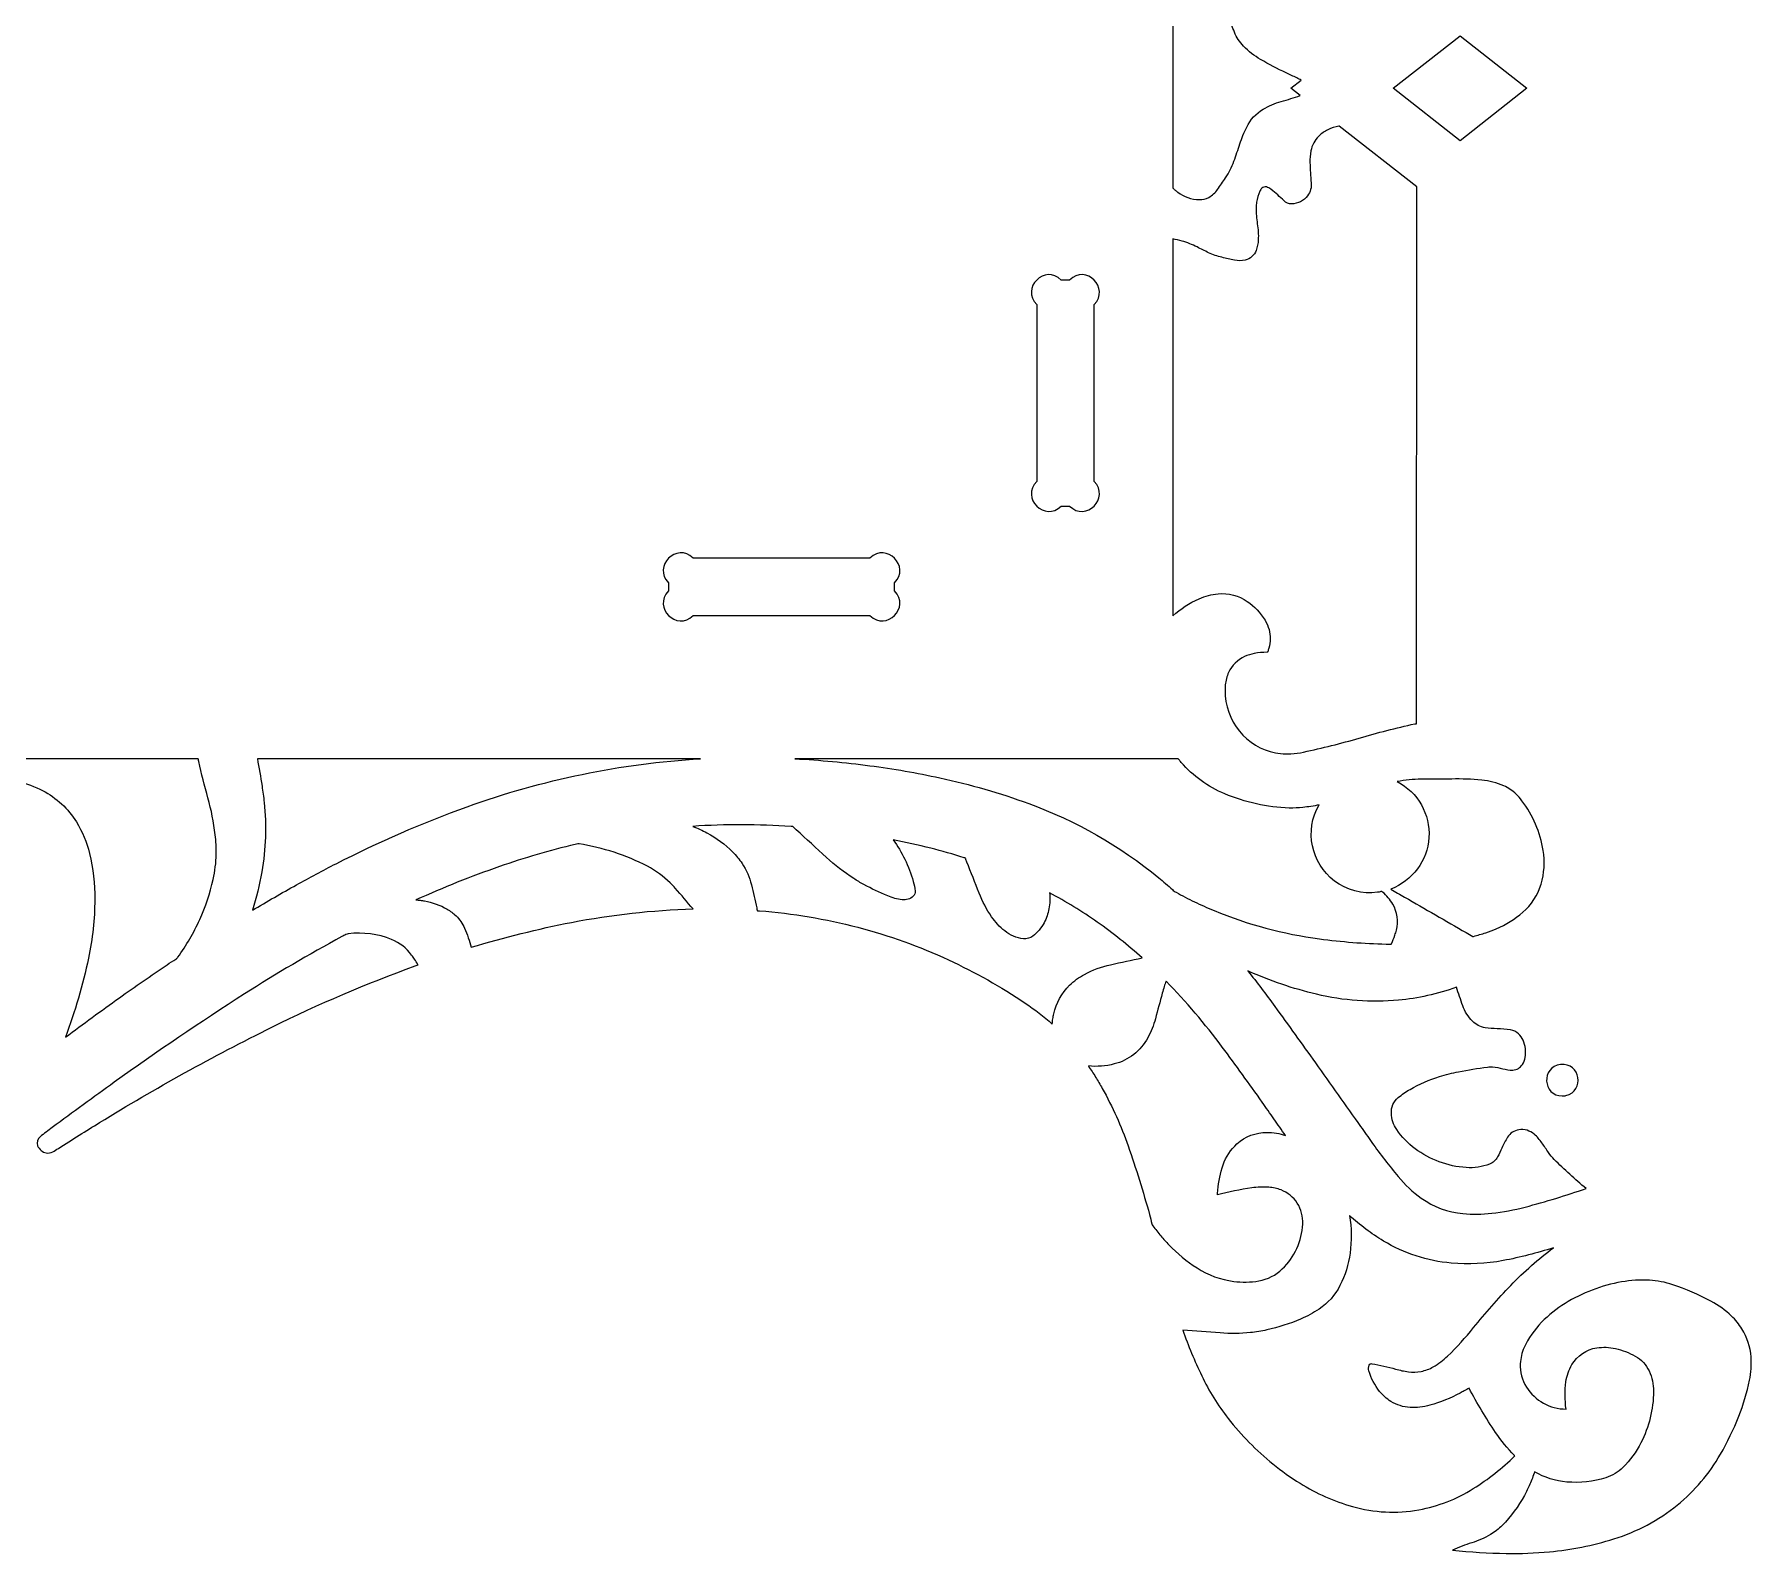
# Model space of a CAD drawing. Extents: x 2.94 to 12.7, y -14.56 to -4.73.
# Drawn here: x 8.37 to 12.259, y -14.409 to -10.969 of the extents above; entities that cross this region are included whole.
import ezdxf

# ---------------------------------------------------------------- set-up
doc = ezdxf.new("R2010")
doc.units = 0
doc.layers.add('LAYER_1', color=7, linetype='CONTINUOUS')

msp = doc.modelspace()

# ---------------------------------------------------------------- linework, layer by layer
at = {"layer": 'LAYER_1', "color": 250}
msp.add_lwpolyline([(11.4476, -11.0908), (11.599, -10.9719), (11.7505, -11.0908), (11.599, -11.2097), (11.4476, -11.0908)], dxfattribs=at)
for points, knots in [([(11.2395, -11.0724), (11.2395, -11.0724), (11.216, -11.0908), (11.216, -11.0908), (11.216, -11.0908), (11.237, -11.1073), (11.237, -11.1073), (11.2229, -11.1123), (11.2086, -11.1168), (11.1941, -11.1207), (11.1796, -11.1247), (11.1658, -11.1306), (11.1529, -11.1384), (11.137, -11.1481), (11.1242, -11.162), (11.1159, -11.1787), (11.1098, -11.1911), (11.1046, -11.2039), (11.1003, -11.217), (11.096, -11.2301), (11.0916, -11.2431), (11.087, -11.256), (11.0823, -11.2694), (11.0758, -11.2822), (11.0678, -11.2939), (11.0618, -11.3026), (11.0559, -11.3113), (11.0499, -11.32), (11.0448, -11.3275), (11.0379, -11.3337), (11.0299, -11.3379), (11.0233, -11.3415), (11.0159, -11.3432), (11.0083, -11.3431), (10.9908, -11.3427), (10.9737, -11.3368), (10.9597, -11.3263), (10.9579, -11.3249), (10.9562, -11.3236), (10.9546, -11.3222), (10.9528, -11.3206), (10.951, -11.319), (10.9493, -11.3174), (10.9492, -11.3173), (10.9491, -11.3172), (10.949, -11.3172), (10.9489, -11.3171), (10.9488, -11.317), (10.9488, -11.3169), (10.9488, -11.3169), (10.9488, -10.8902), (10.9488, -10.8902), (10.9491, -10.8894), (10.9495, -10.8887), (10.9501, -10.8881), (10.9536, -10.8844), (10.9574, -10.881), (10.9614, -10.8779), (10.97, -10.8711), (10.98, -10.8664), (10.9907, -10.8641), (10.9955, -10.863), (11.0005, -10.8628), (11.0054, -10.8634), (11.0129, -10.8642), (11.02, -10.8674), (11.0257, -10.8725), (11.0343, -10.8801), (11.0423, -10.8882), (11.0498, -10.8969), (11.0535, -10.9012), (11.057, -10.9055), (11.0605, -10.91), (11.0652, -10.9162), (11.0694, -10.9228), (11.0728, -10.9298), (11.0784, -10.941), (11.0835, -10.9524), (11.0881, -10.964), (11.0928, -10.9756), (11.0997, -10.9863), (11.1084, -10.9953), (11.12, -11.0072), (11.1331, -11.0175), (11.1474, -11.0258), (11.1662, -11.0366), (11.1854, -11.0466), (11.2049, -11.0558), (11.2131, -11.0597), (11.2213, -11.0636), (11.2294, -11.0675), (11.2328, -11.0691), (11.2361, -11.0707), (11.2395, -11.0724)], [0, 0, 0, 0, 1, 1, 1, 2, 2, 2, 3, 3, 3, 4, 4, 4, 5, 5, 5, 6, 6, 6, 7, 7, 7, 8, 8, 8, 9, 9, 9, 10, 10, 10, 11, 11, 11, 12, 12, 12, 13, 13, 13, 14, 14, 14, 15, 15, 15, 16, 16, 16, 17, 17, 17, 18, 18, 18, 19, 19, 19, 20, 20, 20, 21, 21, 21, 22, 22, 22, 23, 23, 23, 24, 24, 24, 25, 25, 25, 26, 26, 26, 27, 27, 27, 28, 28, 28, 29, 29, 29, 30, 30, 30, 31, 31, 31, 31]), ([(10.9488, -12.2856), (10.9488, -12.2856), (10.9488, -11.4322), (10.9488, -11.4322), (10.9557, -11.4334), (10.9626, -11.435), (10.9693, -11.4369), (10.9811, -11.4403), (10.9925, -11.4448), (11.0034, -11.4503), (11.0121, -11.4548), (11.0208, -11.4591), (11.0296, -11.4632), (11.0392, -11.4678), (11.0494, -11.4713), (11.0598, -11.4737), (11.0692, -11.4758), (11.0786, -11.4779), (11.088, -11.48), (11.0961, -11.4818), (11.1046, -11.4818), (11.1127, -11.48), (11.1241, -11.4774), (11.1334, -11.4691), (11.1373, -11.4581), (11.14, -11.4505), (11.1416, -11.4425), (11.142, -11.4345), (11.1426, -11.4222), (11.1419, -11.41), (11.1399, -11.3979), (11.1379, -11.3858), (11.1369, -11.3736), (11.1372, -11.3614), (11.1372, -11.3572), (11.1376, -11.353), (11.1383, -11.3488), (11.1398, -11.3403), (11.1423, -11.3319), (11.1457, -11.3238), (11.1467, -11.3215), (11.1481, -11.3193), (11.1498, -11.3174), (11.1525, -11.3146), (11.1565, -11.3134), (11.1603, -11.3144), (11.1641, -11.3155), (11.1677, -11.3173), (11.1708, -11.3197), (11.1812, -11.3278), (11.1911, -11.3365), (11.2004, -11.3458), (11.2048, -11.3502), (11.2108, -11.3527), (11.217, -11.3526), (11.2316, -11.3526), (11.2452, -11.3457), (11.2539, -11.3341), (11.2601, -11.3258), (11.263, -11.3155), (11.2619, -11.3052), (11.2603, -11.2898), (11.2594, -11.2744), (11.2591, -11.259), (11.2589, -11.2502), (11.2596, -11.2414), (11.2612, -11.2328), (11.2635, -11.2201), (11.2698, -11.2083), (11.2791, -11.1993), (11.2851, -11.1934), (11.292, -11.1885), (11.2996, -11.1847), (11.3075, -11.1808), (11.316, -11.178), (11.3247, -11.1765), (11.3248, -11.1765), (11.3249, -11.1764), (11.325, -11.1764), (11.325, -11.1764), (11.3251, -11.1764), (11.3252, -11.1764), (11.3252, -11.1764), (11.5008, -11.3143), (11.5008, -11.3143), (11.5008, -11.3143), (11.5007, -12.5294), (11.5007, -12.5294), (11.5004, -12.5298), (11.4999, -12.5301), (11.4994, -12.53), (11.4984, -12.53), (11.4975, -12.5301), (11.4966, -12.5303), (11.4543, -12.5395), (11.4123, -12.5502), (11.3707, -12.5624), (11.3291, -12.5745), (11.2871, -12.5851), (11.2447, -12.5941), (11.2353, -12.5962), (11.2257, -12.5975), (11.2161, -12.5981), (11.2003, -12.5992), (11.1845, -12.5975), (11.1693, -12.5931), (11.1377, -12.5841), (11.1104, -12.5642), (11.092, -12.5369), (11.0731, -12.509), (11.0645, -12.4756), (11.0673, -12.442), (11.0682, -12.4323), (11.0707, -12.4227), (11.0749, -12.4138), (11.0823, -12.3979), (11.0952, -12.3851), (11.1112, -12.3778), (11.1181, -12.3747), (11.1254, -12.3724), (11.1328, -12.3709), (11.1424, -12.3691), (11.1521, -12.3682), (11.1619, -12.3681), (11.1627, -12.3681), (11.1634, -12.3676), (11.1636, -12.3668), (11.1644, -12.3642), (11.1651, -12.3615), (11.1659, -12.3589), (11.17, -12.3451), (11.1702, -12.3305), (11.1665, -12.3167), (11.1645, -12.3091), (11.1614, -12.3019), (11.1573, -12.2952), (11.147, -12.2784), (11.1334, -12.264), (11.1172, -12.2529), (11.0978, -12.2396), (11.0745, -12.2336), (11.0511, -12.2357), (11.0362, -12.2371), (11.0217, -12.2408), (11.0079, -12.2468), (10.9861, -12.2562), (10.9661, -12.2693), (10.9488, -12.2856)], [0, 0, 0, 0, 1, 1, 1, 2, 2, 2, 3, 3, 3, 4, 4, 4, 5, 5, 5, 6, 6, 6, 7, 7, 7, 8, 8, 8, 9, 9, 9, 10, 10, 10, 11, 11, 11, 12, 12, 12, 13, 13, 13, 14, 14, 14, 15, 15, 15, 16, 16, 16, 17, 17, 17, 18, 18, 18, 19, 19, 19, 20, 20, 20, 21, 21, 21, 22, 22, 22, 23, 23, 23, 24, 24, 24, 25, 25, 25, 26, 26, 26, 27, 27, 27, 28, 28, 28, 29, 29, 29, 30, 30, 30, 31, 31, 31, 32, 32, 32, 33, 33, 33, 34, 34, 34, 35, 35, 35, 36, 36, 36, 37, 37, 37, 38, 38, 38, 39, 39, 39, 40, 40, 40, 41, 41, 41, 42, 42, 42, 43, 43, 43, 44, 44, 44, 45, 45, 45, 46, 46, 46, 47, 47, 47, 48, 48, 48, 49, 49, 49, 49]), ([(10.6403, -11.9813), (10.6403, -11.9813), (10.6403, -11.5808), (10.6403, -11.5808), (10.6032, -11.5437), (10.6589, -11.488), (10.696, -11.5252), (10.696, -11.5252), (10.7146, -11.5252), (10.7146, -11.5252), (10.7517, -11.488), (10.8074, -11.5437), (10.7702, -11.5808), (10.7702, -11.5808), (10.7702, -11.9813), (10.7702, -11.9813), (10.8074, -12.0184), (10.7517, -12.0741), (10.7146, -12.037), (10.7146, -12.037), (10.696, -12.037), (10.696, -12.037), (10.6589, -12.0741), (10.6032, -12.0184), (10.6403, -11.9813)], [0, 0, 0, 0, 1, 1, 1, 2, 2, 2, 3, 3, 3, 4, 4, 4, 5, 5, 5, 6, 6, 6, 7, 7, 7, 8, 8, 8, 8]), ([(10.3183, -12.2108), (10.3183, -12.2108), (10.3183, -12.2293), (10.3183, -12.2293), (10.3554, -12.2664), (10.2997, -12.3221), (10.2626, -12.285), (10.2626, -12.285), (9.8621, -12.285), (9.8621, -12.285), (9.825, -12.3221), (9.7693, -12.2664), (9.8065, -12.2293), (9.8065, -12.2293), (9.8065, -12.2108), (9.8065, -12.2108), (9.7693, -12.1736), (9.825, -12.118), (9.8621, -12.1551), (9.8621, -12.1551), (10.2626, -12.1551), (10.2626, -12.1551), (10.2997, -12.118), (10.3554, -12.1736), (10.3183, -12.2108)], [0, 0, 0, 0, 1, 1, 1, 2, 2, 2, 3, 3, 3, 4, 4, 4, 5, 5, 5, 6, 6, 6, 7, 7, 7, 8, 8, 8, 8]), ([(7.1964, -13.24), (7.1525, -13.2071), (7.1081, -13.1748), (7.0633, -13.1431), (7.0248, -13.1157), (6.9858, -13.0889), (6.9465, -13.0627), (6.9452, -13.0618), (6.944, -13.0609), (6.9428, -13.0598), (6.942, -13.0591), (6.9413, -13.0583), (6.9406, -13.0574), (6.9125, -13.0183), (6.8902, -12.9754), (6.8745, -12.9299), (6.8666, -12.9071), (6.8609, -12.8837), (6.8572, -12.8599), (6.8535, -12.8357), (6.8532, -12.8112), (6.8563, -12.7869), (6.8598, -12.7599), (6.8649, -12.7331), (6.8714, -12.7066), (6.8753, -12.6907), (6.8794, -12.6749), (6.8836, -12.6591), (6.8878, -12.6432), (6.8917, -12.6273), (6.8952, -12.6114), (6.8953, -12.611), (6.8953, -12.6107), (6.8953, -12.6103), (6.8953, -12.61), (6.8955, -12.6096), (6.8957, -12.6094), (6.8957, -12.6094), (7.8183, -12.6093), (7.8183, -12.6093), (7.8183, -12.6093), (7.8183, -12.6093), (7.8184, -12.6093), (7.8184, -12.6093), (7.8184, -12.6093), (7.8184, -12.6093), (7.8184, -12.6093), (8.741, -12.6093), (8.741, -12.6093), (8.7414, -12.6096), (8.7416, -12.61), (8.7416, -12.6104), (8.7417, -12.6121), (8.742, -12.6138), (8.7424, -12.6154), (8.7486, -12.6431), (8.7556, -12.6706), (8.7632, -12.6979), (8.7709, -12.7253), (8.7764, -12.7532), (8.7798, -12.7814), (8.7816, -12.796), (8.7823, -12.8106), (8.782, -12.8253), (8.7816, -12.8445), (8.7793, -12.8637), (8.7751, -12.8825), (8.7681, -12.9138), (8.758, -12.9443), (8.7447, -12.9735), (8.7311, -13.0035), (8.7144, -13.0321), (8.6951, -13.0587), (8.6939, -13.0604), (8.6924, -13.0618), (8.6907, -13.0628), (8.6839, -13.067), (8.6773, -13.0714), (8.6707, -13.0758), (8.6343, -13.1003), (8.5983, -13.1253), (8.5626, -13.1507), (8.5215, -13.18), (8.4807, -13.2098), (8.4403, -13.24), (8.4622, -13.1817), (8.4797, -13.1218), (8.4927, -13.0609), (8.502, -13.0171), (8.5068, -12.9725), (8.5069, -12.9278), (8.507, -12.8927), (8.5029, -12.8577), (8.4948, -12.8235), (8.4889, -12.7984), (8.479, -12.7743), (8.4654, -12.7523), (8.4468, -12.7221), (8.4203, -12.6976), (8.3888, -12.6813), (8.3712, -12.6722), (8.3524, -12.6654), (8.333, -12.6613), (8.3053, -12.6554), (8.2768, -12.6536), (8.2486, -12.6557), (8.208, -12.6589), (8.1679, -12.666), (8.1287, -12.6771), (8.0841, -12.6897), (8.0404, -12.7057), (7.9982, -12.725), (7.9379, -12.7526), (7.8791, -12.7834), (7.8221, -12.8173), (7.8214, -12.8177), (7.8209, -12.8182), (7.8204, -12.8187), (7.8198, -12.8192), (7.8191, -12.8195), (7.8184, -12.8195), (7.8178, -12.8195), (7.8172, -12.8193), (7.8167, -12.819), (7.8149, -12.8176), (7.8129, -12.8163), (7.811, -12.8151), (7.7501, -12.7792), (7.6873, -12.7468), (7.6227, -12.7181), (7.5788, -12.6987), (7.5333, -12.683), (7.4867, -12.6714), (7.4496, -12.6621), (7.4116, -12.6567), (7.3734, -12.6552), (7.3463, -12.6541), (7.3193, -12.657), (7.2931, -12.6638), (7.2753, -12.6684), (7.2582, -12.6753), (7.2422, -12.6843), (7.2132, -12.7006), (7.1888, -12.724), (7.1713, -12.7523), (7.1575, -12.7748), (7.1474, -12.7993), (7.1415, -12.825), (7.1334, -12.8601), (7.1295, -12.896), (7.1298, -12.9321), (7.1303, -12.9764), (7.1352, -13.0205), (7.1446, -13.0638), (7.1576, -13.1237), (7.1749, -13.1826), (7.1964, -13.24)], [0, 0, 0, 0, 1, 1, 1, 2, 2, 2, 3, 3, 3, 4, 4, 4, 5, 5, 5, 6, 6, 6, 7, 7, 7, 8, 8, 8, 9, 9, 9, 10, 10, 10, 11, 11, 11, 12, 12, 12, 13, 13, 13, 14, 14, 14, 15, 15, 15, 16, 16, 16, 17, 17, 17, 18, 18, 18, 19, 19, 19, 20, 20, 20, 21, 21, 21, 22, 22, 22, 23, 23, 23, 24, 24, 24, 25, 25, 25, 26, 26, 26, 27, 27, 27, 28, 28, 28, 29, 29, 29, 30, 30, 30, 31, 31, 31, 32, 32, 32, 33, 33, 33, 34, 34, 34, 35, 35, 35, 36, 36, 36, 37, 37, 37, 38, 38, 38, 39, 39, 39, 40, 40, 40, 41, 41, 41, 42, 42, 42, 43, 43, 43, 44, 44, 44, 45, 45, 45, 46, 46, 46, 47, 47, 47, 48, 48, 48, 49, 49, 49, 50, 50, 50, 51, 51, 51, 52, 52, 52, 52]), ([(8.864, -12.9524), (8.873, -12.9239), (8.8801, -12.8949), (8.8852, -12.8654), (8.8943, -12.8135), (8.896, -12.7607), (8.8905, -12.7083), (8.8892, -12.6959), (8.8876, -12.6834), (8.8857, -12.671), (8.8825, -12.6504), (8.879, -12.6299), (8.8752, -12.6093), (8.8752, -12.6093), (9.879, -12.6093), (9.879, -12.6093), (9.6984, -12.6199), (9.5204, -12.6565), (9.3502, -12.718), (9.2488, -12.7547), (9.1497, -12.7977), (9.0536, -12.8469), (9.0234, -12.8623), (8.9935, -12.8783), (8.9638, -12.8948), (8.9302, -12.9135), (8.897, -12.9327), (8.864, -12.9524)], [0, 0, 0, 0, 1, 1, 1, 2, 2, 2, 3, 3, 3, 4, 4, 4, 5, 5, 5, 6, 6, 6, 7, 7, 7, 8, 8, 8, 9, 9, 9, 9]), ([(10.0927, -12.6093), (10.0927, -12.6093), (10.9604, -12.6093), (10.9604, -12.6093), (10.9611, -12.6096), (10.9617, -12.6101), (10.9621, -12.6107), (10.9637, -12.613), (10.9654, -12.6153), (10.9673, -12.6174), (10.9945, -12.6483), (11.0283, -12.6727), (11.0662, -12.6887), (11.1125, -12.7082), (11.162, -12.7191), (11.2123, -12.7208), (11.2225, -12.7211), (11.2327, -12.7207), (11.2429, -12.7196), (11.2553, -12.7183), (11.2676, -12.7163), (11.2797, -12.7136), (11.2463, -12.7717), (11.2613, -12.8456), (11.3148, -12.8861), (11.3427, -12.9071), (11.3777, -12.9164), (11.4123, -12.9117), (11.4148, -12.9114), (11.4172, -12.9109), (11.4195, -12.9102), (11.4209, -12.9098), (11.4224, -12.9101), (11.4235, -12.911), (11.4328, -12.9188), (11.4406, -12.9282), (11.4468, -12.9387), (11.4572, -12.9565), (11.4601, -12.9778), (11.4549, -12.9977), (11.4539, -13.0015), (11.4527, -13.0052), (11.4514, -13.0088), (11.449, -13.0153), (11.4464, -13.0218), (11.4437, -13.0281), (11.4433, -13.029), (11.4424, -13.0295), (11.4415, -13.0294), (11.4382, -13.0292), (11.4349, -13.029), (11.4316, -13.0289), (11.3811, -13.0277), (11.3307, -13.0238), (11.2806, -13.0171), (11.1986, -13.0062), (11.1184, -12.9847), (11.0419, -12.9531), (11.0269, -12.9469), (11.0121, -12.9402), (10.9975, -12.9332), (10.9834, -12.9264), (10.9696, -12.9192), (10.956, -12.9117), (10.953, -12.91), (10.9502, -12.908), (10.9477, -12.9056), (10.9375, -12.8964), (10.9272, -12.8874), (10.9166, -12.8787), (10.8286, -12.8066), (10.7291, -12.7498), (10.6222, -12.7107), (10.5566, -12.6867), (10.4894, -12.6673), (10.4211, -12.6525), (10.3686, -12.6412), (10.3157, -12.632), (10.2625, -12.625), (10.2061, -12.6176), (10.1495, -12.6123), (10.0927, -12.6093)], [0, 0, 0, 0, 1, 1, 1, 2, 2, 2, 3, 3, 3, 4, 4, 4, 5, 5, 5, 6, 6, 6, 7, 7, 7, 8, 8, 8, 9, 9, 9, 10, 10, 10, 11, 11, 11, 12, 12, 12, 13, 13, 13, 14, 14, 14, 15, 15, 15, 16, 16, 16, 17, 17, 17, 18, 18, 18, 19, 19, 19, 20, 20, 20, 21, 21, 21, 22, 22, 22, 23, 23, 23, 24, 24, 24, 25, 25, 25, 26, 26, 26, 27, 27, 27, 27]), ([(11.4419, -12.9043), (11.4913, -12.8859), (11.5252, -12.8401), (11.5285, -12.7875), (11.5317, -12.7349), (11.5036, -12.6853), (11.4568, -12.661), (11.4747, -12.6576), (11.4928, -12.6558), (11.5109, -12.6557), (11.5341, -12.6556), (11.5573, -12.6554), (11.5805, -12.6551), (11.603, -12.6548), (11.6256, -12.6556), (11.648, -12.6576), (11.6652, -12.6591), (11.6821, -12.6634), (11.698, -12.6705), (11.7083, -12.6751), (11.7177, -12.6814), (11.7259, -12.6893), (11.7307, -12.6939), (11.7351, -12.6989), (11.7391, -12.7042), (11.7642, -12.7372), (11.7808, -12.7759), (11.7874, -12.8168), (11.7916, -12.8424), (11.7899, -12.8687), (11.7824, -12.8936), (11.7751, -12.9182), (11.7607, -12.9402), (11.7412, -12.957), (11.7231, -12.9724), (11.7029, -12.9849), (11.6811, -12.9942), (11.6733, -12.9976), (11.6653, -13.0006), (11.6573, -13.0032), (11.6481, -13.0063), (11.6388, -13.009), (11.6294, -13.0114), (11.6292, -13.0114), (11.629, -13.0115), (11.6288, -13.0116), (11.6286, -13.0117), (11.6283, -13.0117), (11.6281, -13.0117), (11.6281, -13.0117), (11.6128, -13.0029), (11.6128, -13.0029), (11.5664, -12.976), (11.5198, -12.9492), (11.4733, -12.9224), (11.4629, -12.9163), (11.4524, -12.9103), (11.4419, -12.9043)], [0, 0, 0, 0, 1, 1, 1, 2, 2, 2, 3, 3, 3, 4, 4, 4, 5, 5, 5, 6, 6, 6, 7, 7, 7, 8, 8, 8, 9, 9, 9, 10, 10, 10, 11, 11, 11, 12, 12, 12, 13, 13, 13, 14, 14, 14, 15, 15, 15, 16, 16, 16, 17, 17, 17, 18, 18, 18, 19, 19, 19, 19]), ([(10.6754, -13.2103), (10.6562, -13.193), (10.6358, -13.177), (10.6144, -13.1627), (10.5589, -13.1255), (10.5007, -13.0927), (10.4402, -13.0646), (10.3741, -13.0339), (10.3054, -13.0093), (10.2349, -12.9909), (10.162, -12.972), (10.0876, -12.9594), (10.0126, -12.9534), (10.0112, -12.9533), (10.0098, -12.9533), (10.0084, -12.9534), (10.008, -12.9534), (10.0077, -12.9532), (10.0074, -12.953), (10.0071, -12.9527), (10.0069, -12.9523), (10.0069, -12.9519), (10.0067, -12.9503), (10.0065, -12.9488), (10.0061, -12.9472), (10.0023, -12.9296), (9.9983, -12.9121), (9.9941, -12.8947), (9.9899, -12.8774), (9.9828, -12.861), (9.973, -12.8463), (9.9667, -12.8369), (9.9596, -12.8282), (9.9516, -12.8202), (9.9344, -12.8031), (9.9148, -12.7886), (9.8934, -12.7771), (9.8884, -12.7743), (9.8832, -12.7718), (9.878, -12.7694), (9.8725, -12.7669), (9.8668, -12.7645), (9.8611, -12.7624), (9.8982, -12.7599), (9.9353, -12.7587), (9.9725, -12.7587), (10.0097, -12.7588), (10.0469, -12.7601), (10.0841, -12.7627), (10.0847, -12.7627), (10.0853, -12.7627), (10.0859, -12.7627), (10.0865, -12.7626), (10.0871, -12.7627), (10.0877, -12.7629), (10.0883, -12.7632), (10.089, -12.7636), (10.0895, -12.7642), (10.0915, -12.7663), (10.0936, -12.7683), (10.0958, -12.7703), (10.1185, -12.791), (10.1412, -12.8117), (10.1639, -12.8325), (10.1831, -12.8501), (10.2038, -12.8661), (10.2257, -12.8803), (10.2332, -12.8852), (10.2408, -12.8898), (10.2487, -12.8941), (10.2663, -12.9036), (10.2843, -12.9123), (10.3028, -12.9199), (10.3133, -12.9243), (10.3243, -12.9272), (10.3356, -12.9286), (10.3447, -12.9298), (10.3538, -12.9269), (10.3606, -12.9207), (10.3639, -12.9177), (10.3655, -12.9133), (10.365, -12.9089), (10.3641, -12.9016), (10.3626, -12.8944), (10.3607, -12.8873), (10.3558, -12.8699), (10.3494, -12.853), (10.3416, -12.8368), (10.3341, -12.8214), (10.3252, -12.8067), (10.315, -12.793), (10.3435, -12.7986), (10.3719, -12.8049), (10.4001, -12.8119), (10.4256, -12.8183), (10.4509, -12.8254), (10.4759, -12.8333), (10.4763, -12.8334), (10.4767, -12.8335), (10.4771, -12.8335), (10.4776, -12.8336), (10.478, -12.8337), (10.4783, -12.834), (10.4788, -12.8345), (10.4792, -12.8351), (10.4794, -12.8357), (10.4802, -12.8383), (10.481, -12.8408), (10.482, -12.8433), (10.4914, -12.8667), (10.5006, -12.8902), (10.5098, -12.9137), (10.5172, -12.9325), (10.5266, -12.9504), (10.5381, -12.9671), (10.5463, -12.9792), (10.5563, -12.9899), (10.5677, -12.9991), (10.5799, -13.0089), (10.5946, -13.015), (10.6101, -13.0168), (10.6178, -13.0176), (10.6255, -13.0155), (10.6316, -13.0108), (10.6421, -13.0027), (10.6508, -12.9924), (10.657, -12.9806), (10.6623, -12.9707), (10.666, -12.9599), (10.668, -12.9489), (10.6701, -12.937), (10.6705, -12.925), (10.6692, -12.913), (10.7066, -12.9328), (10.7428, -12.955), (10.7774, -12.9793), (10.8129, -13.0042), (10.8468, -13.0313), (10.8789, -13.0604), (10.8552, -13.0654), (10.8314, -13.0705), (10.8077, -13.0756), (10.787, -13.0801), (10.7669, -13.0875), (10.7482, -13.0975), (10.7359, -13.1041), (10.7246, -13.1125), (10.7146, -13.1223), (10.6967, -13.1399), (10.6843, -13.1623), (10.6788, -13.1868), (10.678, -13.1905), (10.6773, -13.1942), (10.6768, -13.1979), (10.6762, -13.202), (10.6757, -13.2061), (10.6754, -13.2103)], [0, 0, 0, 0, 1, 1, 1, 2, 2, 2, 3, 3, 3, 4, 4, 4, 5, 5, 5, 6, 6, 6, 7, 7, 7, 8, 8, 8, 9, 9, 9, 10, 10, 10, 11, 11, 11, 12, 12, 12, 13, 13, 13, 14, 14, 14, 15, 15, 15, 16, 16, 16, 17, 17, 17, 18, 18, 18, 19, 19, 19, 20, 20, 20, 21, 21, 21, 22, 22, 22, 23, 23, 23, 24, 24, 24, 25, 25, 25, 26, 26, 26, 27, 27, 27, 28, 28, 28, 29, 29, 29, 30, 30, 30, 31, 31, 31, 32, 32, 32, 33, 33, 33, 34, 34, 34, 35, 35, 35, 36, 36, 36, 37, 37, 37, 38, 38, 38, 39, 39, 39, 40, 40, 40, 41, 41, 41, 42, 42, 42, 43, 43, 43, 44, 44, 44, 45, 45, 45, 46, 46, 46, 47, 47, 47, 48, 48, 48, 49, 49, 49, 50, 50, 50, 51, 51, 51, 52, 52, 52, 52]), ([(9.8619, -12.9494), (9.7695, -12.952), (9.6776, -12.9621), (9.5869, -12.9798), (9.5103, -12.9948), (9.4344, -13.0136), (9.3597, -13.0362), (9.3555, -13.0216), (9.3505, -13.0072), (9.3445, -12.9932), (9.3401, -12.9826), (9.3334, -12.973), (9.3251, -12.9649), (9.319, -12.9591), (9.3122, -12.954), (9.3049, -12.9498), (9.289, -12.9406), (9.2715, -12.9343), (9.2534, -12.9312), (9.2504, -12.9306), (9.2473, -12.9302), (9.2442, -12.9298), (9.2409, -12.9294), (9.2376, -12.9291), (9.2343, -12.9289), (9.2961, -12.901), (9.3592, -12.8758), (9.4233, -12.8534), (9.4798, -12.8338), (9.5372, -12.817), (9.5953, -12.8031), (9.5972, -12.8026), (9.5992, -12.8023), (9.6011, -12.8021), (9.602, -12.802), (9.6029, -12.802), (9.6038, -12.8021), (9.6578, -12.8105), (9.71, -12.8276), (9.7585, -12.8528), (9.7775, -12.8626), (9.7949, -12.8753), (9.8101, -12.8903), (9.8142, -12.8942), (9.818, -12.8983), (9.8217, -12.9025), (9.8353, -12.918), (9.8487, -12.9337), (9.8619, -12.9494)], [0, 0, 0, 0, 1, 1, 1, 2, 2, 2, 3, 3, 3, 4, 4, 4, 5, 5, 5, 6, 6, 6, 7, 7, 7, 8, 8, 8, 9, 9, 9, 10, 10, 10, 11, 11, 11, 12, 12, 12, 13, 13, 13, 14, 14, 14, 15, 15, 15, 16, 16, 16, 16]), ([(9.2328, -13.0784), (9.122, -13.1184), (9.0135, -13.1647), (8.908, -13.2171), (8.7748, -13.2832), (8.6446, -13.3553), (8.5178, -13.4331), (8.5024, -13.4425), (8.487, -13.4521), (8.4717, -13.4617), (8.4559, -13.4716), (8.4402, -13.4816), (8.4245, -13.4916), (8.4202, -13.4943), (8.4159, -13.497), (8.4116, -13.4995), (8.4072, -13.502), (8.4021, -13.5029), (8.3972, -13.5019), (8.3883, -13.5002), (8.3809, -13.494), (8.3776, -13.4855), (8.3748, -13.4783), (8.377, -13.4702), (8.383, -13.4655), (8.3922, -13.4582), (8.4015, -13.4512), (8.4108, -13.4442), (8.4574, -13.4098), (8.5042, -13.3757), (8.5512, -13.3419), (8.6477, -13.2726), (8.746, -13.2058), (8.8462, -13.1418), (8.9181, -13.0958), (8.9917, -13.0525), (9.0668, -13.012), (9.0698, -13.0104), (9.0728, -13.0089), (9.0759, -13.0074), (9.0775, -13.0066), (9.0793, -13.0061), (9.0812, -13.0058), (9.1145, -13.0015), (9.1483, -13.0059), (9.1793, -13.0186), (9.1973, -13.026), (9.213, -13.0381), (9.2246, -13.0537), (9.2269, -13.0567), (9.2291, -13.0599), (9.2312, -13.0631), (9.2338, -13.0672), (9.2363, -13.0714), (9.2387, -13.0757), (9.2388, -13.0757), (9.2389, -13.0758), (9.2389, -13.0759), (9.239, -13.0759), (9.2391, -13.0761), (9.239, -13.0762), (9.239, -13.0762), (9.2328, -13.0784), (9.2328, -13.0784)], [0, 0, 0, 0, 1, 1, 1, 2, 2, 2, 3, 3, 3, 4, 4, 4, 5, 5, 5, 6, 6, 6, 7, 7, 7, 8, 8, 8, 9, 9, 9, 10, 10, 10, 11, 11, 11, 12, 12, 12, 13, 13, 13, 14, 14, 14, 15, 15, 15, 16, 16, 16, 17, 17, 17, 18, 18, 18, 19, 19, 19, 20, 20, 20, 21, 21, 21, 21]), ([(11.8845, -13.5824), (11.8392, -13.5982), (11.7932, -13.6122), (11.7468, -13.6244), (11.7218, -13.6309), (11.6965, -13.6356), (11.6708, -13.6386), (11.6492, -13.641), (11.6274, -13.6413), (11.6057, -13.6394), (11.5717, -13.6364), (11.5391, -13.6243), (11.5113, -13.6044), (11.4918, -13.5905), (11.4741, -13.5741), (11.4588, -13.5556), (11.4381, -13.5307), (11.4183, -13.505), (11.3995, -13.4786), (11.3909, -13.4666), (11.3824, -13.4545), (11.3739, -13.4424), (11.3399, -13.3942), (11.3057, -13.346), (11.2714, -13.2979), (11.2409, -13.2552), (11.2102, -13.2125), (11.1793, -13.17), (11.1596, -13.1428), (11.1392, -13.116), (11.1184, -13.0895), (11.1685, -13.1121), (11.2207, -13.1298), (11.2742, -13.1427), (11.3349, -13.1572), (11.3975, -13.1617), (11.4596, -13.1561), (11.4818, -13.154), (11.5038, -13.1506), (11.5255, -13.1457), (11.5476, -13.1408), (11.5694, -13.1345), (11.5907, -13.1268), (11.5954, -13.1408), (11.6003, -13.1547), (11.6052, -13.1686), (11.61, -13.1817), (11.6175, -13.1937), (11.6272, -13.2037), (11.6349, -13.2116), (11.645, -13.2167), (11.656, -13.2183), (11.6649, -13.2196), (11.6739, -13.2204), (11.6829, -13.2207), (11.693, -13.2209), (11.7032, -13.2219), (11.7133, -13.2234), (11.7201, -13.2245), (11.7265, -13.2275), (11.7316, -13.2322), (11.7361, -13.2362), (11.7397, -13.2411), (11.742, -13.2466), (11.7473, -13.2589), (11.7488, -13.2725), (11.7464, -13.2856), (11.7453, -13.2912), (11.7433, -13.2965), (11.7404, -13.3014), (11.7357, -13.3091), (11.7275, -13.3139), (11.7185, -13.3142), (11.7107, -13.3144), (11.703, -13.3134), (11.6956, -13.3111), (11.6882, -13.3089), (11.6805, -13.3076), (11.6728, -13.3072), (11.6689, -13.307), (11.6649, -13.3071), (11.661, -13.3076), (11.6391, -13.3104), (11.6174, -13.3139), (11.5957, -13.3181), (11.5812, -13.3209), (11.5668, -13.3245), (11.5526, -13.3288), (11.5293, -13.3358), (11.5069, -13.3456), (11.4858, -13.3579), (11.4764, -13.3634), (11.4674, -13.3697), (11.459, -13.3767), (11.4485, -13.3854), (11.4427, -13.3985), (11.4434, -13.4122), (11.444, -13.4252), (11.4482, -13.4378), (11.4555, -13.4487), (11.4668, -13.4656), (11.4809, -13.4803), (11.4973, -13.4924), (11.531, -13.5174), (11.5711, -13.5322), (11.6129, -13.5352), (11.631, -13.5365), (11.6492, -13.5337), (11.666, -13.527), (11.6738, -13.5239), (11.6802, -13.5182), (11.6842, -13.5109), (11.6877, -13.5044), (11.691, -13.4977), (11.694, -13.4908), (11.6977, -13.4825), (11.7019, -13.4743), (11.7067, -13.4665), (11.7122, -13.4573), (11.7216, -13.451), (11.7322, -13.4495), (11.7447, -13.4476), (11.7574, -13.4513), (11.767, -13.4596), (11.7736, -13.4654), (11.7794, -13.4719), (11.7844, -13.4791), (11.7895, -13.4865), (11.7945, -13.4938), (11.7995, -13.5013), (11.8033, -13.5068), (11.8076, -13.5121), (11.8124, -13.5168), (11.8238, -13.5282), (11.8354, -13.5394), (11.8474, -13.5502), (11.8595, -13.5612), (11.8719, -13.572), (11.8845, -13.5824)], [0, 0, 0, 0, 1, 1, 1, 2, 2, 2, 3, 3, 3, 4, 4, 4, 5, 5, 5, 6, 6, 6, 7, 7, 7, 8, 8, 8, 9, 9, 9, 10, 10, 10, 11, 11, 11, 12, 12, 12, 13, 13, 13, 14, 14, 14, 15, 15, 15, 16, 16, 16, 17, 17, 17, 18, 18, 18, 19, 19, 19, 20, 20, 20, 21, 21, 21, 22, 22, 22, 23, 23, 23, 24, 24, 24, 25, 25, 25, 26, 26, 26, 27, 27, 27, 28, 28, 28, 29, 29, 29, 30, 30, 30, 31, 31, 31, 32, 32, 32, 33, 33, 33, 34, 34, 34, 35, 35, 35, 36, 36, 36, 37, 37, 37, 38, 38, 38, 39, 39, 39, 40, 40, 40, 41, 41, 41, 42, 42, 42, 43, 43, 43, 44, 44, 44, 45, 45, 45, 46, 46, 46, 46]), ([(10.7573, -13.305), (10.7769, -13.307), (10.7968, -13.3055), (10.8159, -13.3005), (10.8483, -13.2922), (10.8758, -13.2707), (10.8918, -13.2414), (10.8993, -13.2276), (10.9052, -13.213), (10.9092, -13.1979), (10.9142, -13.1787), (10.9194, -13.1595), (10.9246, -13.1404), (10.926, -13.1353), (10.9275, -13.1302), (10.9291, -13.1251), (10.9303, -13.1209), (10.9317, -13.1168), (10.9331, -13.1128), (10.9787, -13.1598), (11.0213, -13.2097), (11.0605, -13.2622), (11.0913, -13.3035), (11.1215, -13.3451), (11.1511, -13.3872), (11.1599, -13.3998), (11.1687, -13.4123), (11.1775, -13.4249), (11.1863, -13.4375), (11.195, -13.45), (11.2039, -13.4626), (11.1903, -13.4578), (11.176, -13.4553), (11.1616, -13.4553), (11.1366, -13.4553), (11.1124, -13.4646), (11.0938, -13.4814), (11.0795, -13.4943), (11.0688, -13.5106), (11.0626, -13.5288), (11.0563, -13.5474), (11.0522, -13.5667), (11.0503, -13.5862), (11.0502, -13.5879), (11.05, -13.5896), (11.0499, -13.5913), (11.0497, -13.5932), (11.0496, -13.5951), (11.0495, -13.597), (11.0751, -13.5903), (11.1011, -13.5849), (11.1273, -13.581), (11.14, -13.5791), (11.1529, -13.5786), (11.1658, -13.5796), (11.1753, -13.5803), (11.1848, -13.5824), (11.1937, -13.5858), (11.2089, -13.5915), (11.2218, -13.602), (11.2305, -13.6157), (11.2393, -13.6298), (11.2436, -13.6463), (11.2428, -13.6629), (11.2408, -13.7015), (11.2243, -13.7379), (11.1965, -13.7646), (11.1818, -13.7787), (11.1633, -13.7881), (11.1434, -13.7916), (11.1245, -13.7949), (11.1053, -13.7953), (11.0864, -13.7928), (11.0568, -13.7889), (11.0285, -13.7785), (11.0035, -13.7624), (10.9802, -13.7475), (10.9588, -13.7299), (10.9397, -13.71), (10.9334, -13.7035), (10.9274, -13.6968), (10.9216, -13.69), (10.9152, -13.6824), (10.9091, -13.6748), (10.9032, -13.6669), (10.9021, -13.6655), (10.9014, -13.6638), (10.9009, -13.6621), (10.8994, -13.6553), (10.8976, -13.6485), (10.8958, -13.6417), (10.8813, -13.5893), (10.8652, -13.5374), (10.8473, -13.4861), (10.8316, -13.441), (10.812, -13.3974), (10.7887, -13.3557), (10.7839, -13.347), (10.7788, -13.3384), (10.7736, -13.33), (10.7683, -13.3215), (10.7629, -13.3132), (10.7573, -13.305)], [0, 0, 0, 0, 1, 1, 1, 2, 2, 2, 3, 3, 3, 4, 4, 4, 5, 5, 5, 6, 6, 6, 7, 7, 7, 8, 8, 8, 9, 9, 9, 10, 10, 10, 11, 11, 11, 12, 12, 12, 13, 13, 13, 14, 14, 14, 15, 15, 15, 16, 16, 16, 17, 17, 17, 18, 18, 18, 19, 19, 19, 20, 20, 20, 21, 21, 21, 22, 22, 22, 23, 23, 23, 24, 24, 24, 25, 25, 25, 26, 26, 26, 27, 27, 27, 28, 28, 28, 29, 29, 29, 30, 30, 30, 31, 31, 31, 32, 32, 32, 33, 33, 33, 34, 34, 34, 34]), ([(11.8305, -13.3729), (11.7857, -13.3727), (11.7823, -13.3068), (11.8269, -13.3019), (11.8714, -13.297), (11.8824, -13.362), (11.8388, -13.372), (11.8374, -13.3723), (11.8361, -13.3726), (11.8347, -13.3727), (11.8333, -13.3729), (11.8319, -13.3729), (11.8305, -13.3729)], [0, 0, 0, 0, 1, 1, 1, 2, 2, 2, 3, 3, 3, 4, 4, 4, 4]), ([(11.3488, -13.6437), (11.3724, -13.6655), (11.3981, -13.6848), (11.4256, -13.7014), (11.4723, -13.7295), (11.5248, -13.7466), (11.5791, -13.7514), (11.6184, -13.7548), (11.658, -13.7529), (11.6968, -13.7457), (11.7354, -13.7385), (11.7734, -13.7288), (11.8107, -13.7166), (11.7761, -13.7422), (11.7438, -13.7707), (11.714, -13.8018), (11.6846, -13.8325), (11.6565, -13.8644), (11.6297, -13.8975), (11.6114, -13.9201), (11.5918, -13.9417), (11.5709, -13.962), (11.5611, -13.9715), (11.5502, -13.9797), (11.5384, -13.9864), (11.5298, -13.9912), (11.5206, -13.9947), (11.511, -13.9966), (11.5014, -13.9985), (11.4917, -13.9988), (11.482, -13.9975), (11.4723, -13.9962), (11.4626, -13.9942), (11.4531, -13.9914), (11.4355, -13.9862), (11.4176, -13.9821), (11.3995, -13.9792), (11.3986, -13.979), (11.3976, -13.9791), (11.3966, -13.9793), (11.395, -13.9798), (11.3936, -13.981), (11.393, -13.9826), (11.3914, -13.9867), (11.3912, -13.9912), (11.3925, -13.9954), (11.3977, -14.0123), (11.4059, -14.0281), (11.4168, -14.0419), (11.4239, -14.051), (11.4326, -14.0587), (11.4424, -14.0647), (11.4555, -14.0728), (11.4704, -14.0774), (11.4858, -14.0784), (11.5008, -14.0793), (11.5159, -14.0776), (11.5304, -14.0734), (11.5544, -14.0666), (11.5775, -14.0573), (11.5996, -14.0457), (11.6027, -14.0441), (11.6057, -14.0425), (11.6087, -14.0408), (11.6123, -14.0388), (11.616, -14.0368), (11.6196, -14.0347), (11.6378, -14.0692), (11.6578, -14.1027), (11.6796, -14.1351), (11.6922, -14.1537), (11.7064, -14.1711), (11.7222, -14.1871), (11.7224, -14.1873), (11.7225, -14.1874), (11.7226, -14.1876), (11.7228, -14.1877), (11.7229, -14.1878), (11.7231, -14.188), (11.6944, -14.216), (11.6629, -14.2408), (11.629, -14.2622), (11.5913, -14.2859), (11.5494, -14.3021), (11.5056, -14.3101), (11.4556, -14.3192), (11.4041, -14.3166), (11.3552, -14.3026), (11.3135, -14.2906), (11.2737, -14.2729), (11.2368, -14.2501), (11.2153, -14.2367), (11.1946, -14.2221), (11.175, -14.2061), (11.1376, -14.1757), (11.1036, -14.1412), (11.0739, -14.1033), (11.0504, -14.0733), (11.0303, -14.0408), (11.0139, -14.0065), (10.9978, -13.9729), (10.9835, -13.9384), (10.9712, -13.9032), (10.9993, -13.9052), (11.0274, -13.9074), (11.0555, -13.9095), (11.0785, -13.9113), (11.1016, -13.9111), (11.1245, -13.9088), (11.1369, -13.9076), (11.1491, -13.9056), (11.1612, -13.9028), (11.1875, -13.8969), (11.2132, -13.8886), (11.238, -13.8781), (11.2525, -13.8719), (11.2665, -13.8644), (11.2796, -13.8557), (11.2999, -13.8423), (11.3162, -13.8238), (11.3271, -13.8021), (11.3387, -13.7791), (11.3464, -13.7543), (11.3499, -13.7287), (11.3537, -13.7005), (11.3534, -13.6718), (11.3488, -13.6437)], [0, 0, 0, 0, 1, 1, 1, 2, 2, 2, 3, 3, 3, 4, 4, 4, 5, 5, 5, 6, 6, 6, 7, 7, 7, 8, 8, 8, 9, 9, 9, 10, 10, 10, 11, 11, 11, 12, 12, 12, 13, 13, 13, 14, 14, 14, 15, 15, 15, 16, 16, 16, 17, 17, 17, 18, 18, 18, 19, 19, 19, 20, 20, 20, 21, 21, 21, 22, 22, 22, 23, 23, 23, 24, 24, 24, 25, 25, 25, 26, 26, 26, 27, 27, 27, 28, 28, 28, 29, 29, 29, 30, 30, 30, 31, 31, 31, 32, 32, 32, 33, 33, 33, 34, 34, 34, 35, 35, 35, 36, 36, 36, 37, 37, 37, 38, 38, 38, 39, 39, 39, 40, 40, 40, 41, 41, 41, 42, 42, 42, 42]), ([(11.5821, -14.4016), (11.5962, -14.395), (11.6107, -14.3894), (11.6255, -14.3848), (11.6403, -14.3803), (11.6546, -14.374), (11.6679, -14.366), (11.6776, -14.3603), (11.6864, -14.3534), (11.6943, -14.3455), (11.7142, -14.3254), (11.7312, -14.3026), (11.7448, -14.2779), (11.7493, -14.2695), (11.7535, -14.261), (11.7572, -14.2523), (11.7612, -14.243), (11.7648, -14.2335), (11.768, -14.2238), (11.7903, -14.2371), (11.8152, -14.2451), (11.841, -14.2472), (11.8708, -14.2497), (11.9009, -14.2464), (11.9294, -14.2374), (11.9439, -14.2328), (11.9571, -14.2248), (11.9679, -14.2141), (11.9842, -14.1978), (11.9979, -14.1791), (12.0085, -14.1585), (12.0271, -14.1224), (12.037, -14.0824), (12.0372, -14.0417), (12.0373, -14.0258), (12.0339, -14.0101), (12.0272, -13.9957), (12.0206, -13.9814), (12.0096, -13.9696), (11.9959, -13.962), (11.9818, -13.9542), (11.9667, -13.9484), (11.951, -13.9449), (11.9371, -13.9417), (11.9228, -13.9412), (11.9087, -13.9433), (11.8851, -13.9468), (11.8644, -13.9608), (11.8523, -13.9813), (11.8452, -13.9932), (11.8407, -14.0065), (11.8389, -14.0203), (11.8362, -14.0408), (11.8363, -14.0615), (11.8391, -14.082), (11.8027, -14.0819), (11.7688, -14.063), (11.7495, -14.032), (11.7397, -14.0162), (11.7348, -13.9979), (11.7355, -13.9793), (11.736, -13.9667), (11.7389, -13.9544), (11.7441, -13.9429), (11.7539, -13.9216), (11.7673, -13.9021), (11.7837, -13.8854), (11.7996, -13.8691), (11.8175, -13.8549), (11.8368, -13.8429), (11.876, -13.8186), (11.9194, -13.802), (11.9648, -13.794), (11.9856, -13.7903), (12.0067, -13.789), (12.0278, -13.7902), (12.0458, -13.7912), (12.0637, -13.7947), (12.0808, -13.8004), (12.1106, -13.8104), (12.1395, -13.8229), (12.1672, -13.8377), (12.1841, -13.8467), (12.1998, -13.858), (12.2138, -13.8713), (12.2228, -13.8799), (12.2307, -13.8896), (12.2374, -13.9002), (12.2494, -13.9195), (12.2566, -13.9415), (12.2582, -13.9642), (12.2595, -13.9817), (12.2583, -13.9994), (12.2547, -14.0166), (12.2488, -14.0445), (12.2407, -14.0718), (12.2302, -14.0983), (12.2185, -14.128), (12.2047, -14.1567), (12.1888, -14.1844), (12.1636, -14.2284), (12.1304, -14.2673), (12.091, -14.2993), (12.0484, -14.3338), (11.9996, -14.3599), (11.9472, -14.3761), (11.8998, -14.3909), (11.851, -14.4006), (11.8015, -14.4051), (11.7691, -14.4081), (11.7364, -14.4094), (11.7038, -14.4088), (11.6632, -14.4082), (11.6226, -14.4058), (11.5821, -14.4016)], [0, 0, 0, 0, 1, 1, 1, 2, 2, 2, 3, 3, 3, 4, 4, 4, 5, 5, 5, 6, 6, 6, 7, 7, 7, 8, 8, 8, 9, 9, 9, 10, 10, 10, 11, 11, 11, 12, 12, 12, 13, 13, 13, 14, 14, 14, 15, 15, 15, 16, 16, 16, 17, 17, 17, 18, 18, 18, 19, 19, 19, 20, 20, 20, 21, 21, 21, 22, 22, 22, 23, 23, 23, 24, 24, 24, 25, 25, 25, 26, 26, 26, 27, 27, 27, 28, 28, 28, 29, 29, 29, 30, 30, 30, 31, 31, 31, 32, 32, 32, 33, 33, 33, 34, 34, 34, 35, 35, 35, 36, 36, 36, 37, 37, 37, 38, 38, 38, 38])]:
    msp.add_open_spline(points, degree=3, knots=knots, dxfattribs=at)

doc.saveas('drawing.dxf')
